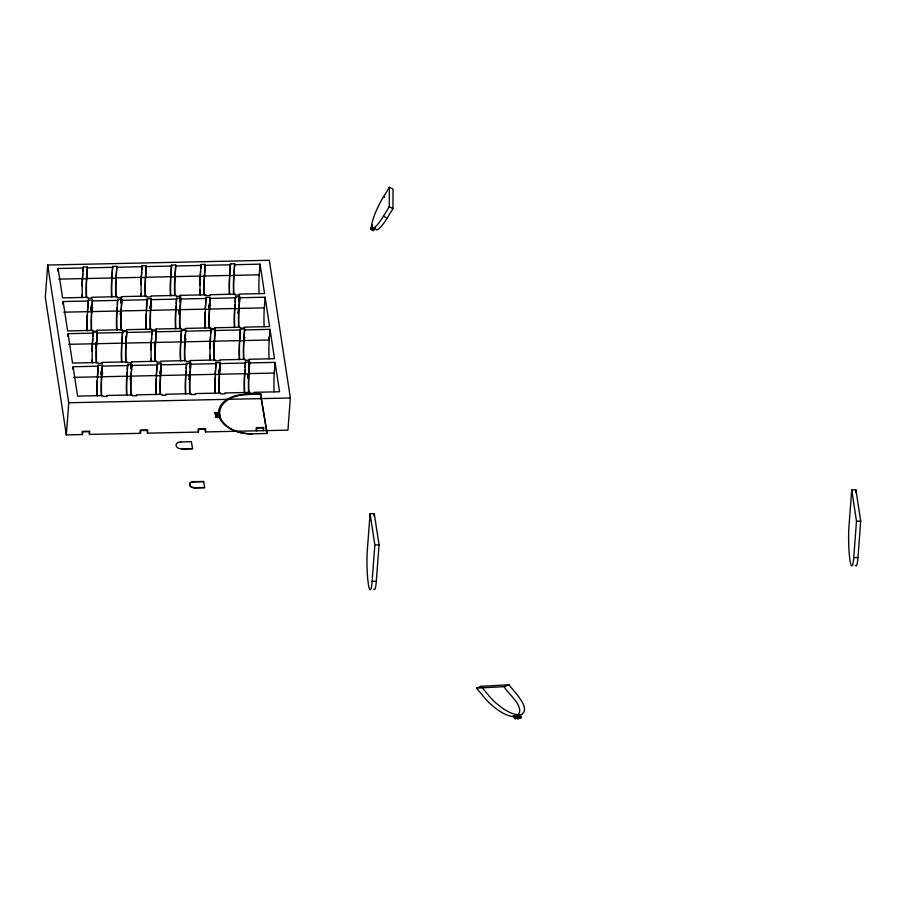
<?xml version="1.0" encoding="UTF-8"?>
<svg xmlns="http://www.w3.org/2000/svg" width="906" height="906" viewBox="0 0 906 906"><rect width="100%" height="100%" fill="white"/><g stroke="black" fill="none" stroke-linecap="round" stroke-linejoin="round"><path stroke-width="1.36" d="M374.88 227.882A23.998 4.711 -62.9 0 0 374.925 228.221L373.465 230.611L370.996 229.354L372.151 226.274M373.465 230.611L371.007 228.776M389.354 187.27L383.532 196.772A23.998 4.711 -62.9 0 0 371.766 225.639A23.998 4.711 -62.9 0 0 383.431 216.228L389.252 206.727L389.354 187.27L393.045 189.161L392.944 208.618L387.134 218.12A23.998 4.711 -62.9 0 1 375.469 227.531M47.724 265.039L45.3 297.202L66.331 434.914L82.469 434.574L82.706 431.358L89.717 431.199L89.479 434.416L140.475 433.317L140.713 430.101L147.735 429.954L147.485 433.17L198.482 432.071L198.72 428.855L205.741 428.708L205.492 431.924L287.938 430.146L290.35 397.983L269.32 260.271L47.724 265.039L68.754 402.751L66.331 434.914M57.893 271.166L58.097 268.504L83.341 267.961L82.537 278.618A22.593 2.548 88.8 0 0 82.378 297.678M62.944 304.223L63.148 301.551L88.392 301.007L87.588 311.675A22.593 2.548 88.8 0 0 87.429 330.724M67.848 336.353L68.052 333.691L93.295 333.148L92.503 343.804A22.593 2.548 88.8 0 0 92.344 362.864M72.899 369.399L73.103 366.737L98.346 366.194L97.542 376.851A22.593 2.548 88.8 0 0 97.384 395.911M81.993 285.911A23.998 2.707 88.8 0 1 82.31 278.833L82.706 273.589M82.91 270.973L83.205 267.044L87.406 266.953L86.749 278.527A22.593 2.548 88.8 0 0 86.591 297.587M86.274 296.862A23.998 2.707 88.8 0 1 86.523 278.742L87.406 266.953M87.463 310.577L88.256 300.09L92.457 299.999L91.8 311.585A22.593 2.548 88.8 0 0 91.642 330.633M90.996 310.554A22.593 2.548 88.8 0 0 91.234 307.904L91.438 305.243M91.585 306.024L91.03 309.965M91.325 329.92A23.998 2.707 88.8 0 1 91.574 311.8L92.457 299.999M91.948 351.098A23.998 2.707 88.8 0 1 92.276 344.02L92.661 338.776M92.865 336.16L93.159 332.23L97.361 332.14L96.704 343.714A22.593 2.548 88.8 0 0 96.546 362.774M96.783 334.291L97.089 330.294L122.333 329.761L122.469 330.679L126.681 330.588L126.534 329.671L151.789 329.127L151.925 330.044L156.126 329.954L155.832 333.884M96.931 335.152L97.089 330.294M96.229 362.049A23.998 2.707 88.8 0 1 96.478 343.929L97.361 332.14M97.418 375.764L98.21 365.277L102.412 365.186L101.755 376.76A22.593 2.548 88.8 0 0 101.597 395.82M101.076 374.45A22.593 2.548 88.8 0 0 101.189 373.091L101.393 370.429M101.246 375.141L101.54 371.211M101.279 395.095A23.998 2.707 88.8 0 1 101.529 376.975L102.412 365.186M111.868 276.896L112.65 266.409L116.863 266.319L116.206 277.893A22.593 2.548 88.8 0 0 116.047 296.953M111.834 297.043A22.593 2.548 88.8 0 1 111.993 277.983L112.65 266.409M115.73 296.228A23.998 2.707 88.8 0 1 115.979 278.108L116.863 266.319M116.568 329.376A23.998 2.707 88.8 0 1 116.817 311.256L117.112 307.327M117.304 304.699L117.701 299.456L121.914 299.365L121.245 310.951A22.593 2.548 88.8 0 0 121.087 329.999M116.885 330.09A22.593 2.548 88.8 0 1 117.044 311.041L117.701 299.456M120.985 303.272L121.495 296.613L146.738 296.069L146.874 296.987L151.087 296.896L150.94 295.979L176.183 295.435L176.33 296.353L180.532 296.262L180.147 301.505M121.234 302.774L121.495 296.613M120.77 329.286A23.998 2.707 88.8 0 1 121.019 311.166L121.914 299.365M121.823 342.072L122.616 331.596L126.817 331.505L126.161 343.08A22.593 2.548 88.8 0 0 126.002 362.14M121.789 362.23A22.593 2.548 88.8 0 1 121.948 343.17L122.616 331.596M125.741 340.328L126.036 336.33M125.991 339.761L126.183 337.134M125.685 361.415A23.998 2.707 88.8 0 1 125.934 343.295L126.817 331.505M126.523 394.552A23.998 2.707 88.8 0 1 126.772 376.432L127.067 372.502M127.27 369.886L127.655 364.642L131.868 364.552L131.211 376.126A22.593 2.548 88.8 0 0 131.053 395.186M126.84 395.276A22.593 2.548 88.8 0 1 126.999 376.216L127.655 364.642M130.951 368.459L131.449 361.8L156.693 361.256L156.829 362.174L161.041 362.083L160.906 361.166L186.149 360.622L186.285 361.539L190.498 361.449L190 368.006M131.189 367.961L131.449 361.8M130.736 394.461A23.998 2.707 88.8 0 1 130.985 376.341L131.868 364.552M140.894 284.643A23.998 2.707 88.8 0 1 141.223 277.564L141.619 272.332M141.812 269.705L142.106 265.775L146.319 265.685L145.651 277.259A22.593 2.548 88.8 0 0 145.492 296.319M141.291 296.409A22.593 2.548 88.8 0 1 141.449 277.349L142.106 265.775M145.175 295.594A23.998 2.707 88.8 0 1 145.424 277.474L146.319 265.685M146.364 309.308L147.157 298.821L151.359 298.731L150.702 310.316A22.593 2.548 88.8 0 0 150.543 329.376M146.342 329.467A22.593 2.548 88.8 0 1 146.5 310.407L147.157 298.821M150.192 308.697L150.487 304.767M150.226 328.651A23.998 2.707 88.8 0 1 150.475 310.531L151.359 298.731M150.86 349.829A23.998 2.707 88.8 0 1 151.177 342.751L151.574 337.508M151.766 334.892L152.061 330.962L156.274 330.871L155.606 342.445A22.593 2.548 88.8 0 0 155.447 361.505M151.245 361.596A22.593 2.548 88.8 0 1 151.404 342.536L152.061 330.962M155.594 334.359L155.991 329.037L181.234 328.493L181.381 329.41L185.583 329.32L185.447 328.402L210.69 327.859L210.826 328.776L215.039 328.685L214.745 332.615M155.13 360.781A23.998 2.707 88.8 0 1 155.39 342.661L156.274 330.871M156.33 374.495L157.112 364.008L161.325 363.918L160.656 375.492A22.593 2.548 88.8 0 0 160.498 394.552M156.296 394.642A22.593 2.548 88.8 0 1 156.455 375.582L157.112 364.008M160.158 373.872L160.453 369.942M160.181 393.827A23.998 2.707 88.8 0 1 160.43 375.707L161.325 363.918M170.77 275.628L171.562 265.141L175.764 265.05L175.107 276.624A22.593 2.548 88.8 0 0 174.949 295.684M170.736 295.775A22.593 2.548 88.8 0 1 170.894 276.715L171.562 265.141M174.631 294.96A23.998 2.707 88.8 0 1 174.881 276.84L175.764 265.05M175.47 328.108A23.998 2.707 88.8 0 1 175.719 309.988L176.013 306.058M176.217 303.431L176.613 298.187L180.815 298.097L180.158 309.682A22.593 2.548 88.8 0 0 180 328.742M175.787 328.833A22.593 2.548 88.8 0 1 175.945 309.773L176.613 298.187M179.898 302.015L180.396 295.345L205.639 294.801L205.787 295.718L209.988 295.628L209.852 294.71L235.096 294.167L235.232 295.084L239.444 294.994L238.946 301.551M179.682 328.017A23.998 2.707 88.8 0 1 179.932 309.897L180.815 298.097M180.724 340.803L181.517 330.328L185.73 330.237L185.062 341.811A22.593 2.548 88.8 0 0 184.903 360.871M180.702 360.962A22.593 2.548 88.8 0 1 180.86 341.902L181.517 330.328M184.949 335.061L184.643 339.059L186.217 339.025M184.801 339.795L185.096 335.866M184.586 360.146A23.998 2.707 88.8 0 1 184.835 342.026L185.73 330.237M185.424 393.283A23.998 2.707 88.8 0 1 185.685 375.163L185.979 371.234M186.172 368.617L186.568 363.374L190.77 363.283L190.113 374.858A22.593 2.548 88.8 0 0 189.954 393.917M185.741 394.008A22.593 2.548 88.8 0 1 185.9 374.948L186.568 363.374M189.852 367.19L190.351 360.531L215.594 359.988L215.741 360.905L219.943 360.815L219.807 359.897L245.05 359.354L245.186 360.271L249.399 360.18L248.901 366.737M189.637 393.193A23.998 2.707 88.8 0 1 189.886 375.073L190.77 363.283M199.773 285.458A23.998 2.707 88.8 0 1 200.124 276.296L200.52 271.064M200.713 268.436L201.019 264.507L205.22 264.416L204.563 275.99A22.593 2.548 88.8 0 0 204.405 295.05M200.192 295.141A22.593 2.548 88.8 0 1 200.351 276.081L201.019 264.507M204.088 294.325A23.998 2.707 88.8 0 1 204.337 276.205L205.22 264.416M206.058 297.553L205.175 309.354L209.388 309.263L210.271 297.462L206.058 297.553L205.402 309.139A22.593 2.548 88.8 0 0 205.243 328.199M209.399 303.499L208.844 307.428M209.445 328.108A22.593 2.548 88.8 0 1 209.603 309.048L210.271 297.462M209.762 348.561A23.998 2.707 88.8 0 1 210.079 341.483L210.475 336.239M210.679 333.623L210.973 329.693L215.175 329.603L214.518 341.177A22.593 2.548 88.8 0 0 214.36 360.237M210.147 360.328A22.593 2.548 88.8 0 1 210.305 341.268L210.973 329.693M214.496 333.091L214.892 327.768L240.147 327.225L240.283 328.142L244.495 328.051L244.348 327.134L269.592 326.59L265.107 297.213L239.864 297.757L239.728 296.84L235.515 296.93L235.118 302.162M214.043 359.512A23.998 2.707 88.8 0 1 214.292 341.392L215.175 329.603M216.024 362.74L215.13 374.54L219.343 374.45L220.226 362.649L216.024 362.74L215.356 374.325A22.593 2.548 88.8 0 0 215.198 393.374M219.354 368.674L218.799 372.615M219.411 393.283A22.593 2.548 88.8 0 1 219.569 374.235L220.226 362.649M229.682 274.359L230.464 263.873L234.677 263.782L234.008 275.356A22.593 2.548 88.8 0 0 233.85 294.416M229.648 294.507A22.593 2.548 88.8 0 1 229.807 275.447L230.464 263.873M233.533 293.691A23.998 2.707 88.8 0 1 233.782 275.583L234.677 263.782M234.382 326.84A23.998 2.707 88.8 0 1 234.631 308.72L234.926 304.79M234.699 327.564A22.593 2.548 88.8 0 1 234.858 308.504L235.515 296.93M238.799 300.747L239.003 298.074M238.584 326.749A23.998 2.707 88.8 0 1 238.833 308.629L239.728 296.84M238.901 327.474A22.593 2.548 88.8 0 1 239.059 308.414L239.864 297.757M239.637 339.535L240.418 329.059L244.631 328.969L243.974 340.543A22.593 2.548 88.8 0 0 243.816 359.603M239.603 359.693A22.593 2.548 88.8 0 1 239.762 340.633L240.418 329.059M243.748 335.129L243.544 337.791L245.13 337.757M243.703 338.527L243.997 334.597M243.499 358.878A23.998 2.707 88.8 0 1 243.748 340.758L244.631 328.969M244.337 392.015A23.998 2.707 88.8 0 1 244.586 373.906L244.88 369.965M245.073 367.349L245.469 362.106L249.682 362.015L249.014 373.6A22.593 2.548 88.8 0 0 248.856 392.649M244.654 392.74A22.593 2.548 88.8 0 1 244.813 373.691L245.469 362.106M248.754 365.922L248.957 363.261M248.538 391.924A23.998 2.707 88.8 0 1 248.788 373.816L249.682 362.015M259.082 293.567A22.593 2.548 88.8 0 1 259.263 274.824L260.056 264.156L234.813 264.699M264.133 326.613A22.593 2.548 88.8 0 1 264.303 307.87L265.107 297.213M269.048 358.753A22.593 2.548 88.8 0 1 269.218 339.999L270.011 329.342L244.767 329.886M274.088 391.8A22.593 2.548 88.8 0 1 274.269 373.057L275.062 362.389L249.818 362.932M370.078 513.725L367.338 550.168A23.998 2.707 88.8 0 0 368.346 584.008A23.998 2.707 88.8 0 0 372.106 581.392L376.307 581.301L379.048 544.846L374.28 513.634L370.078 513.725L374.846 544.936L372.106 581.392M374.076 516.431L374.28 513.634M851.719 489.965L848.979 526.42A23.998 2.707 88.8 0 0 849.998 560.248A23.998 2.707 88.8 0 0 853.746 557.632L857.959 557.541L860.7 521.086L855.932 489.874L851.719 489.965L856.487 521.177L853.746 557.632M855.717 492.683L855.932 489.874M374.552 227.938L373.929 229.286M370.996 229.354L372.457 226.964A23.998 4.711 -62.9 0 1 372.468 224.677L371.007 227.633L372.026 226.206M517.009 716.261C526.703 707.326 507.269 693.475 504.166 686.669L476.511 688.118L484.416 697.62A89.264 57.859 4.3 0 0 491.177 704.596C497.756 710.168 505.242 715.91 514.11 716.737A5.549 3.59 4.3 0 0 517.032 716.284C536.069 711.98 513.011 690.848 508.979 684.766L481.052 686.329L476.511 688.118M518.334 716.68L518.957 717.439L515.061 718.662L513.079 716.261L516.126 715.027A7.418 4.802 4.3 0 0 519.546 715.094L515.016 716.827M515.061 718.662L518.957 717.439M517.02 718.005L517.609 718.707L521.528 717.484L519.648 715.196M517.609 718.707L521.528 717.484M504.166 686.669L508.979 684.766M260.452 393.634L267.089 433.487L260.452 393.634L245.458 394.087M246.206 394.552L261.007 394.099M214.96 412.558L219.377 412.626A30.498 19.762 4.3 0 0 220.09 417.224L215.685 417.202L215.503 416.035L216.67 416.013A1.767 1.144 4.3 0 0 218.233 414.993A1.767 1.144 4.3 0 0 216.885 413.748A1.948 1.268 4.3 0 0 216.228 413.691L215.141 413.725L214.96 412.558L215.888 413.872L217.044 413.838M215.503 416.035L217.406 416.137A1.755 1.144 4.3 0 0 218.946 415.005A1.755 1.144 4.3 0 0 217.214 413.838M215.685 417.202L219.207 417.111M180.679 441.969L191.381 441.664L192.536 448.708L182.027 448.957A5.368 3.477 4.3 0 1 176.477 446.545A5.368 3.477 4.3 0 1 177.961 442.57M182.106 448.878L192.57 448.629M87.554 267.87L112.797 267.327M116.999 267.236L142.253 266.692M146.455 266.602L171.698 266.058M175.911 265.968L201.155 265.424M205.356 265.333L230.611 264.79M58.697 279.139L82.537 278.618M86.749 278.527L111.993 277.983M116.206 277.893L141.449 277.349M145.651 277.259L170.894 276.715M175.107 276.624L200.351 276.081M204.563 275.99L229.807 275.447M234.008 275.356L259.263 274.824M82.31 278.833L86.523 278.742M111.766 278.199L115.979 278.108M141.223 277.564L145.424 277.474M170.679 276.93L174.881 276.84M200.124 276.296L204.337 276.205M229.58 275.673L233.782 275.583M121.631 297.53L117.418 297.621L117.282 296.704L92.038 297.247L92.174 298.165L87.973 298.255L87.825 297.338L62.582 297.881L58.097 268.504M92.593 300.917L117.848 300.373M122.05 300.282L147.293 299.739M151.506 299.648L176.749 299.116M180.962 299.025L206.206 298.482M210.407 298.391L235.651 297.848M91.234 307.904L92.808 307.87M151.721 306.602L150.147 306.636A22.593 2.548 88.8 0 1 150.034 307.995M210.622 305.345L209.048 305.379A22.593 2.548 88.8 0 1 208.799 308.017M63.748 312.185L87.588 311.675M91.8 311.585L117.044 311.041M121.245 310.951L146.5 310.407M150.702 310.316L175.945 309.773M180.158 309.682L205.402 309.139M209.603 309.048L234.858 308.504M239.059 308.414L264.303 307.87M87.361 311.89L91.574 311.8M116.817 311.256L121.019 311.166M146.274 310.622L150.475 310.531M175.719 309.988L179.932 309.897M234.631 308.72L238.833 308.629M97.225 331.222L93.024 331.313L92.876 330.384L67.633 330.928L63.148 301.551M97.508 333.057L122.752 332.513M126.965 332.423L152.208 331.879M156.41 331.789L181.653 331.245M185.866 331.154L211.109 330.611M215.322 330.52L240.566 329.977M95.549 343.023L96.342 343.012A23.998 2.707 88.8 0 1 95.742 348.255M68.652 344.314L92.503 343.804M96.704 343.714L121.948 343.17M126.161 343.08L151.404 342.536M155.606 342.445L180.86 341.902M185.062 341.811L210.305 341.268M214.518 341.177L239.762 340.633M243.974 340.543L269.218 339.999M92.276 344.02L96.478 343.929M121.721 343.385L125.934 343.295M151.177 342.751L155.39 342.661M180.634 342.117L184.835 342.026M210.079 341.483L214.292 341.392M239.535 340.849L243.748 340.758M131.585 362.717L127.384 362.808L127.236 361.89L101.993 362.434L102.14 363.351L97.927 363.442L97.791 362.525L72.537 363.068L68.052 333.691M102.559 366.103L127.803 365.56M132.004 365.469L157.259 364.925M161.461 364.835L186.704 364.291M190.917 364.201L216.16 363.657M220.362 363.566L245.617 363.023M101.189 373.091L102.774 373.057M161.676 371.788L160.102 371.822A22.593 2.548 88.8 0 1 159.988 373.181M220.577 370.52L219.003 370.554A22.593 2.548 88.8 0 1 218.754 373.204M73.703 377.372L97.542 376.851M101.755 376.76L126.999 376.216M131.211 376.126L156.455 375.582M160.656 375.492L185.9 374.948M190.113 374.858L215.356 374.325M219.569 374.235L244.813 373.691M249.014 373.6L274.269 373.057M97.316 377.066L101.529 376.975M126.772 376.432L130.985 376.341M156.228 375.797L160.43 375.707M185.685 375.163L189.886 375.073M244.586 373.906L248.788 373.816M68.754 402.751L290.35 397.983M267.089 433.487L251.619 433.838A30.464 19.739 4.3 0 1 218.708 414.744A30.464 19.739 4.3 0 1 245.492 394.269M856.487 521.177L860.7 521.086M374.846 544.936L379.048 544.846M193.963 481.675L203.68 481.471L204.654 487.7L195.005 487.892M203.691 481.63L193.929 481.833A4.757 3.08 4.3 0 0 189.592 484.189M204.643 487.519L195.028 487.711A4.847 3.137 4.3 0 1 189.603 484.812M220.09 417.224L219.377 417.1A30.747 19.932 4.3 0 1 218.652 412.468L219.377 412.626M217.576 413.872L216.885 413.736M215.141 413.725L215.888 413.872M383.532 196.772L384.688 197.361M389.252 206.727L392.944 208.618M383.431 216.228L387.134 218.12M481.052 686.329L488.946 695.819A87.871 56.953 4.3 0 0 495.684 702.796C502.275 708.367 509.818 714.098 518.696 714.879A5.674 3.681 4.3 0 0 521.652 714.415M515.321 717.971L515.899 718.673M520.078 716.759L520.667 717.473M516.126 715.027L518.107 717.427M516.556 716.431L518.459 718.73M216.251 416.16L216.432 417.315M260.056 264.156L264.552 293.533L239.297 294.076L239.444 294.994M270.011 329.342L274.507 358.719L249.263 359.263L249.399 360.18M275.062 362.389L279.558 391.766L254.303 392.309L254.45 393.227L250.237 393.317L250.101 392.4L224.858 392.944L224.994 393.861L220.792 393.951L220.645 393.034L195.402 393.578L195.537 394.495L191.336 394.586L191.189 393.668L165.945 394.212L166.092 395.129L161.88 395.22L161.744 394.303L136.5 394.846L136.636 395.763L132.423 395.854L132.287 394.937L107.044 395.48L107.18 396.398L102.978 396.488L102.831 395.571L77.588 396.115L73.103 366.737M214.892 327.768L215.039 328.685M205.492 431.924L205.073 429.172L198.063 429.319L198.482 432.071M180.396 295.345L180.532 296.262M190.351 360.531L190.498 361.449M155.991 329.037L156.126 329.954M147.485 433.17L147.066 430.418L140.056 430.565L140.475 433.317M83.205 267.044L83.341 267.961M88.256 300.09L88.392 301.007M93.159 332.23L93.295 333.148M98.21 365.277L98.346 366.194M89.479 434.416L89.06 431.664L82.05 431.811L82.469 434.574M82.061 296.953A23.998 2.707 88.8 0 1 82.004 294.676M120.487 312.151A23.998 2.707 88.8 0 1 120.136 314.563M140.974 295.684A23.998 2.707 88.8 0 1 140.906 293.408M179.388 310.883A23.998 2.707 88.8 0 1 178.844 314.303M179.026 310.917A22.593 2.548 88.8 0 1 178.844 311.857M199.875 294.416A23.998 2.707 88.8 0 1 199.773 289.875M238.131 310.883A23.998 2.707 88.8 0 1 237.757 313.034M96.172 342.321A22.593 2.548 88.8 0 1 95.538 346.805M155.243 341.743A23.998 2.707 88.8 0 1 154.643 346.987M154.949 342.332A22.593 2.548 88.8 0 1 154.439 345.537M209.127 327.383A23.998 2.707 88.8 0 1 209.388 309.263M214.031 341.924A23.998 2.707 88.8 0 1 213.352 346.715M213.85 341.064A22.593 2.548 88.8 0 1 213.352 344.269M268.799 337.247A22.593 2.548 88.8 0 1 268.674 338.731M248.255 374.801A23.998 2.707 88.8 0 1 247.712 378.21M247.893 374.835A22.593 2.548 88.8 0 1 247.712 375.775M189.343 376.069A23.998 2.707 88.8 0 1 188.799 379.478M189.161 375.027A22.593 2.548 88.8 0 1 188.992 376.103M209.83 359.603A23.998 2.707 88.8 0 1 209.728 355.05M150.928 360.871A23.998 2.707 88.8 0 1 150.86 358.595M130.441 377.326A23.998 2.707 88.8 0 1 130.102 379.75M92.027 362.14A23.998 2.707 88.8 0 1 91.959 359.863M219.093 392.558A23.998 2.707 88.8 0 1 219.343 374.45M111.517 296.319A23.998 2.707 88.8 0 1 111.665 279.761M170.419 295.05A23.998 2.707 88.8 0 1 170.566 278.493M229.331 293.782A23.998 2.707 88.8 0 1 229.478 277.225M87.112 330.01A23.998 2.707 88.8 0 1 87.169 315.141M146.025 328.742A23.998 2.707 88.8 0 1 146.07 313.884M204.926 327.474A23.998 2.707 88.8 0 1 204.983 312.615M239.286 358.969A23.998 2.707 88.8 0 1 239.433 342.411M180.385 360.237A23.998 2.707 88.8 0 1 180.521 343.668M121.472 361.505A23.998 2.707 88.8 0 1 121.619 344.937M97.067 395.186A23.998 2.707 88.8 0 1 97.123 380.327M155.979 393.917A23.998 2.707 88.8 0 1 156.036 379.059M214.881 392.649A23.998 2.707 88.8 0 1 214.937 377.791M376.307 581.301A23.998 2.707 88.8 0 1 373.804 589.047M194.994 487.847A4.858 3.148 4.3 0 1 189.569 484.982M189.581 483.895A4.858 3.148 4.3 0 1 194.02 481.528M189.626 484.982A4.439 2.877 4.3 0 1 189.648 484.189A4.428 2.877 4.3 0 0 189.671 484.812M178.074 442.524A5.176 3.352 4.3 0 1 180.77 441.924M857.959 557.541A23.998 2.707 88.8 0 1 855.457 565.287M252.287 433.849A30.091 19.502 4.3 0 1 219.784 414.948A30.091 19.502 4.3 0 1 246.239 394.733M515.265 716.714A3.409 2.208 4.3 0 1 516.839 718.028M515.48 717.869A2.05 1.325 4.3 0 1 514.823 716.997M518.481 716.578A1.812 1.178 4.3 0 1 517.904 715.57M518.323 715.48A3.386 2.197 4.3 0 1 519.897 716.793M516.477 716.34A7.339 4.757 4.3 0 1 513.079 716.238M256.738 427.609L256.489 430.826L256.07 428.074L263.08 427.926L263.499 430.678L263.748 427.462L256.738 427.609"/></g></svg>
